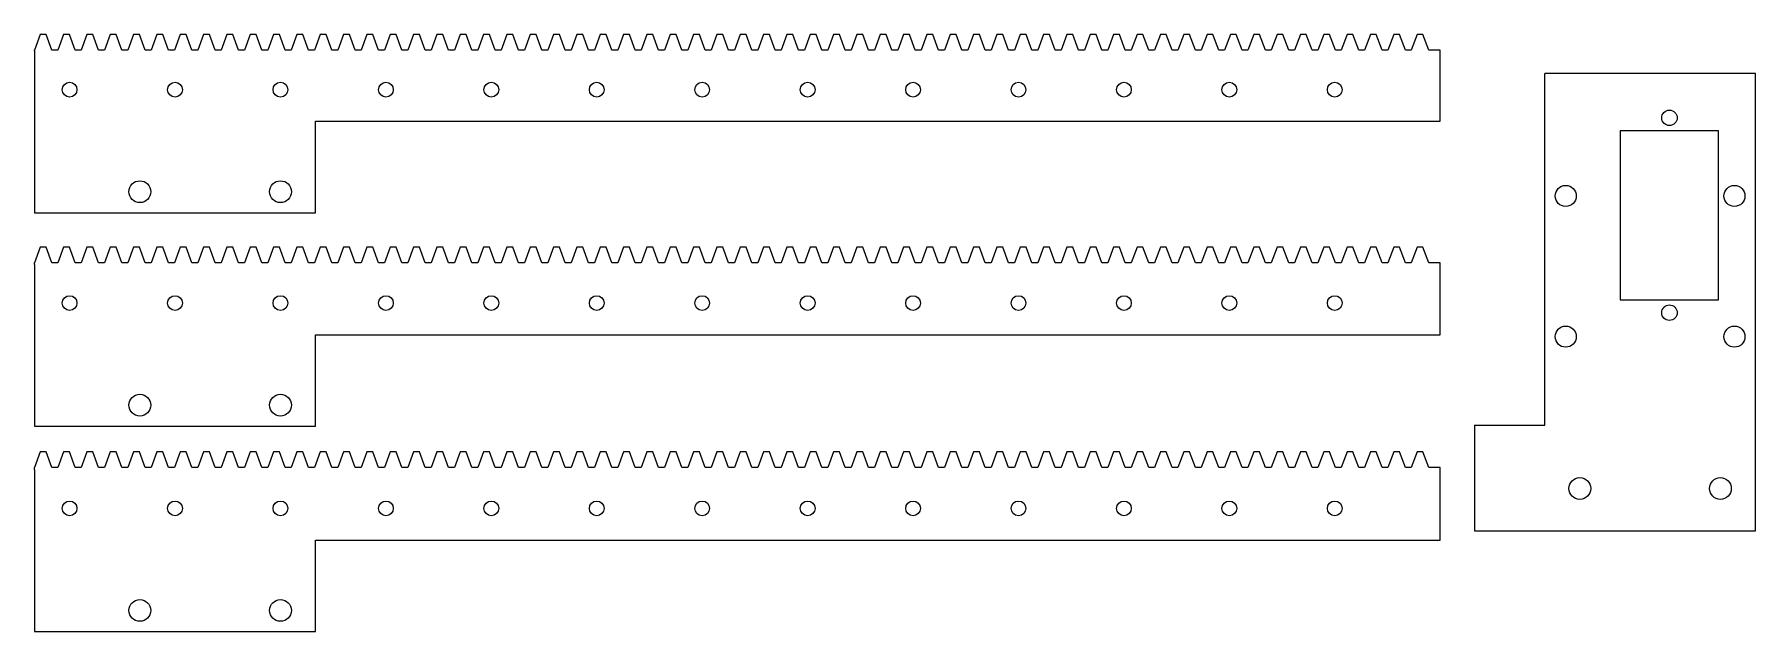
# Model space of a CAD drawing. Header units: millimetres. Extents: x 146 to 391, y 111 to 195.
import ezdxf

# ---------------------------------------------------------------- set-up
doc = ezdxf.new("R2010")
doc.units = ezdxf.units.MM

msp = doc.modelspace()

# ---------------------------------------------------------------- linework, layer by layer
at = {"color": 7, "linetype": 'Continuous', "lineweight": 25}
for p, q in [((146.72, 195.39), (145.9, 193.14)), ((147.56, 195.39), (146.72, 195.39)), ((148.38, 193.14), (147.56, 195.39)), ((150.04, 195.39), (149.22, 193.14)), ((150.88, 195.39), (150.04, 195.39)), ((151.7, 193.14), (150.88, 195.39)), ((153.36, 195.39), (152.54, 193.14)), ((154.2, 195.39), (153.36, 195.39)), ((155.02, 193.14), (154.2, 195.39)), ((156.68, 195.39), (155.86, 193.14)), ((157.52, 195.39), (156.68, 195.39)), ((158.34, 193.14), (157.52, 195.39)), ((160, 195.39), (159.18, 193.14)), ((160.84, 195.39), (160, 195.39)), ((161.66, 193.14), (160.84, 195.39)), ((163.32, 195.39), (162.5, 193.14)), ((164.16, 195.39), (163.32, 195.39)), ((164.98, 193.14), (164.16, 195.39)), ((166.64, 195.39), (165.82, 193.14)), ((167.48, 195.39), (166.64, 195.39)), ((168.3, 193.14), (167.48, 195.39)), ((169.96, 195.39), (169.14, 193.14)), ((170.8, 195.39), (169.96, 195.39)), ((171.62, 193.14), (170.8, 195.39)), ((173.28, 195.39), (172.46, 193.14)), ((174.12, 195.39), (173.28, 195.39)), ((174.94, 193.14), (174.12, 195.39)), ((176.6, 195.39), (175.78, 193.14)), ((177.44, 195.39), (176.6, 195.39)), ((178.26, 193.14), (177.44, 195.39)), ((179.92, 195.39), (179.1, 193.14)), ((180.76, 195.39), (179.92, 195.39)), ((181.58, 193.14), (180.76, 195.39)), ((183.24, 195.39), (182.42, 193.14)), ((184.08, 195.39), (183.24, 195.39)), ((184.9, 193.14), (184.08, 195.39)), ((186.56, 195.39), (185.74, 193.14)), ((187.4, 195.39), (186.56, 195.39)), ((188.22, 193.14), (187.4, 195.39)), ((189.88, 195.39), (189.06, 193.14)), ((190.72, 195.39), (189.88, 195.39)), ((191.54, 193.14), (190.72, 195.39)), ((193.2, 195.39), (192.38, 193.14)), ((194.04, 195.39), (193.2, 195.39)), ((194.86, 193.14), (194.04, 195.39)), ((196.52, 195.39), (195.7, 193.14)), ((197.36, 195.39), (196.52, 195.39)), ((198.18, 193.14), (197.36, 195.39)), ((199.84, 195.39), (199.02, 193.14)), ((200.68, 195.39), (199.84, 195.39)), ((201.5, 193.14), (200.68, 195.39)), ((203.16, 195.39), (202.34, 193.14)), ((204, 195.39), (203.16, 195.39)), ((204.82, 193.14), (204, 195.39)), ((206.48, 195.39), (205.66, 193.14)), ((207.32, 195.39), (206.48, 195.39)), ((208.14, 193.14), (207.32, 195.39)), ((209.8, 195.39), (208.98, 193.14)), ((210.64, 195.39), (209.8, 195.39)), ((211.46, 193.14), (210.64, 195.39)), ((213.12, 195.39), (212.3, 193.14)), ((213.96, 195.39), (213.12, 195.39)), ((214.78, 193.14), (213.96, 195.39)), ((216.44, 195.39), (215.62, 193.14)), ((217.28, 195.39), (216.44, 195.39)), ((218.1, 193.14), (217.28, 195.39)), ((219.76, 195.39), (218.94, 193.14)), ((220.6, 195.39), (219.76, 195.39)), ((221.42, 193.14), (220.6, 195.39)), ((223.08, 195.39), (222.26, 193.14)), ((223.92, 195.39), (223.08, 195.39)), ((224.74, 193.14), (223.92, 195.39)), ((226.4, 195.39), (225.58, 193.14)), ((227.24, 195.39), (226.4, 195.39)), ((228.06, 193.14), (227.24, 195.39)), ((229.72, 195.39), (228.9, 193.14)), ((230.56, 195.39), (229.72, 195.39)), ((231.38, 193.14), (230.56, 195.39)), ((233.04, 195.39), (232.22, 193.14)), ((233.88, 195.39), (233.04, 195.39)), ((234.7, 193.14), (233.88, 195.39)), ((236.36, 195.39), (235.54, 193.14)), ((237.2, 195.39), (236.36, 195.39)), ((238.02, 193.14), (237.2, 195.39)), ((239.68, 195.39), (238.86, 193.14)), ((240.52, 195.39), (239.68, 195.39)), ((241.34, 193.14), (240.52, 195.39)), ((243, 195.39), (242.18, 193.14)), ((243.84, 195.39), (243, 195.39)), ((244.66, 193.14), (243.84, 195.39)), ((246.32, 195.39), (245.5, 193.14)), ((247.16, 195.39), (246.32, 195.39)), ((247.98, 193.14), (247.16, 195.39)), ((249.64, 195.39), (248.82, 193.14)), ((250.48, 195.39), (249.64, 195.39)), ((251.3, 193.14), (250.48, 195.39)), ((252.96, 195.39), (252.14, 193.14)), ((253.8, 195.39), (252.96, 195.39)), ((254.62, 193.14), (253.8, 195.39)), ((256.28, 195.39), (255.46, 193.14)), ((257.12, 195.39), (256.28, 195.39)), ((257.94, 193.14), (257.12, 195.39)), ((259.6, 195.39), (258.78, 193.14)), ((260.44, 195.39), (259.6, 195.39)), ((261.26, 193.14), (260.44, 195.39)), ((262.92, 195.39), (262.1, 193.14)), ((263.76, 195.39), (262.92, 195.39)), ((264.58, 193.14), (263.76, 195.39)), ((266.24, 195.39), (265.42, 193.14)), ((267.08, 195.39), (266.24, 195.39)), ((267.9, 193.14), (267.08, 195.39)), ((269.56, 195.39), (268.74, 193.14)), ((270.4, 195.39), (269.56, 195.39)), ((271.22, 193.14), (270.4, 195.39)), ((272.88, 195.39), (272.06, 193.14)), ((273.72, 195.39), (272.88, 195.39)), ((274.54, 193.14), (273.72, 195.39)), ((276.2, 195.39), (275.38, 193.14)), ((277.04, 195.39), (276.2, 195.39)), ((277.86, 193.14), (277.04, 195.39)), ((279.52, 195.39), (278.7, 193.14)), ((280.36, 195.39), (279.52, 195.39)), ((281.18, 193.14), (280.36, 195.39)), ((282.84, 195.39), (282.02, 193.14)), ((283.68, 195.39), (282.84, 195.39)), ((284.5, 193.14), (283.68, 195.39)), ((286.16, 195.39), (285.34, 193.14)), ((287, 195.39), (286.16, 195.39)), ((287.82, 193.14), (287, 195.39)), ((289.48, 195.39), (288.66, 193.14)), ((290.32, 195.39), (289.48, 195.39)), ((291.14, 193.14), (290.32, 195.39)), ((292.8, 195.39), (291.98, 193.14)), ((293.64, 195.39), (292.8, 195.39)), ((294.46, 193.14), (293.64, 195.39)), ((296.12, 195.39), (295.3, 193.14)), ((296.96, 195.39), (296.12, 195.39)), ((297.78, 193.14), (296.96, 195.39)), ((299.44, 195.39), (298.62, 193.14)), ((300.28, 195.39), (299.44, 195.39)), ((301.1, 193.14), (300.28, 195.39)), ((302.76, 195.39), (301.94, 193.14)), ((303.6, 195.39), (302.76, 195.39)), ((304.42, 193.14), (303.6, 195.39)), ((306.08, 195.39), (305.26, 193.14)), ((306.92, 195.39), (306.08, 195.39)), ((307.74, 193.14), (306.92, 195.39)), ((309.4, 195.39), (308.58, 193.14)), ((310.24, 195.39), (309.4, 195.39)), ((311.06, 193.14), (310.24, 195.39)), ((312.72, 195.39), (311.9, 193.14)), ((313.56, 195.39), (312.72, 195.39)), ((314.38, 193.14), (313.56, 195.39)), ((316.04, 195.39), (315.22, 193.14)), ((316.88, 195.39), (316.04, 195.39)), ((317.7, 193.14), (316.88, 195.39)), ((319.36, 195.39), (318.54, 193.14)), ((320.2, 195.39), (319.36, 195.39)), ((321.02, 193.14), (320.2, 195.39)), ((322.68, 195.39), (321.86, 193.14)), ((323.52, 195.39), (322.68, 195.39)), ((324.34, 193.14), (323.52, 195.39)), ((326, 195.39), (325.18, 193.14)), ((326.84, 195.39), (326, 195.39)), ((327.66, 193.14), (326.84, 195.39)), ((329.32, 195.39), (328.5, 193.14)), ((330.16, 195.39), (329.32, 195.39)), ((330.98, 193.14), (330.16, 195.39)), ((332.64, 195.39), (331.82, 193.14)), ((333.48, 195.39), (332.64, 195.39)), ((334.3, 193.14), (333.48, 195.39)), ((335.96, 195.39), (335.14, 193.14)), ((336.8, 195.39), (335.96, 195.39)), ((337.62, 193.14), (336.8, 195.39)), ((339.28, 195.39), (338.46, 193.14)), ((340.12, 195.39), (339.28, 195.39)), ((340.94, 193.14), (340.12, 195.39)), ((342.6, 195.39), (341.78, 193.14)), ((343.44, 195.39), (342.6, 195.39)), ((344.26, 193.14), (343.44, 195.39)), ((145.9, 193.04), (145.9, 170.04)), ((149.22, 193.14), (148.38, 193.14)), ((152.54, 193.14), (151.7, 193.14)), ((155.86, 193.14), (155.02, 193.14)), ((159.18, 193.14), (158.34, 193.14)), ((162.5, 193.14), (161.66, 193.14)), ((165.82, 193.14), (164.98, 193.14)), ((169.14, 193.14), (168.3, 193.14)), ((172.46, 193.14), (171.62, 193.14)), ((175.78, 193.14), (174.94, 193.14)), ((179.1, 193.14), (178.26, 193.14)), ((182.42, 193.14), (181.58, 193.14)), ((185.74, 193.14), (184.9, 193.14)), ((189.06, 193.14), (188.22, 193.14)), ((192.38, 193.14), (191.54, 193.14)), ((195.7, 193.14), (194.86, 193.14)), ((199.02, 193.14), (198.18, 193.14)), ((202.34, 193.14), (201.5, 193.14)), ((205.66, 193.14), (204.82, 193.14)), ((208.98, 193.14), (208.14, 193.14)), ((212.3, 193.14), (211.46, 193.14)), ((215.62, 193.14), (214.78, 193.14)), ((218.94, 193.14), (218.1, 193.14)), ((222.26, 193.14), (221.42, 193.14)), ((225.58, 193.14), (224.74, 193.14)), ((228.9, 193.14), (228.06, 193.14)), ((232.22, 193.14), (231.38, 193.14)), ((235.54, 193.14), (234.7, 193.14)), ((238.86, 193.14), (238.02, 193.14)), ((242.18, 193.14), (241.34, 193.14)), ((245.5, 193.14), (244.66, 193.14)), ((248.82, 193.14), (247.98, 193.14)), ((252.14, 193.14), (251.3, 193.14)), ((255.46, 193.14), (254.62, 193.14)), ((258.78, 193.14), (257.94, 193.14)), ((262.1, 193.14), (261.26, 193.14)), ((265.42, 193.14), (264.58, 193.14)), ((268.74, 193.14), (267.9, 193.14)), ((272.06, 193.14), (271.22, 193.14)), ((275.38, 193.14), (274.54, 193.14)), ((278.7, 193.14), (277.86, 193.14)), ((282.02, 193.14), (281.18, 193.14)), ((285.34, 193.14), (284.5, 193.14)), ((288.66, 193.14), (287.82, 193.14)), ((291.98, 193.14), (291.14, 193.14)), ((295.3, 193.14), (294.46, 193.14)), ((298.62, 193.14), (297.78, 193.14)), ((301.94, 193.14), (301.1, 193.14)), ((305.26, 193.14), (304.42, 193.14)), ((308.58, 193.14), (307.74, 193.14)), ((311.9, 193.14), (311.06, 193.14)), ((315.22, 193.14), (314.38, 193.14)), ((318.54, 193.14), (317.7, 193.14)), ((321.86, 193.14), (321.02, 193.14)), ((325.18, 193.14), (324.34, 193.14)), ((328.5, 193.14), (327.66, 193.14)), ((331.82, 193.14), (330.98, 193.14)), ((335.14, 193.14), (334.3, 193.14)), ((338.46, 193.14), (337.62, 193.14)), ((341.78, 193.14), (340.94, 193.14)), ((345.9, 193.14), (344.26, 193.14)), ((345.9, 183.04), (345.9, 193.04)), ((360.76, 139.86), (360.76, 189.86)), ((390.76, 189.86), (360.76, 189.86)), ((390.76, 124.86), (390.76, 189.86)), ((185.9, 183.04), (345.9, 183.04)), ((185.9, 170.04), (185.9, 183.04)), ((385.51, 181.69), (371.51, 181.69)), ((371.51, 181.69), (371.51, 157.69)), ((385.51, 157.69), (385.51, 181.69)), ((145.9, 170.04), (185.9, 170.04)), ((146.72, 165.16), (145.9, 162.91)), ((147.56, 165.16), (146.72, 165.16)), ((148.38, 162.91), (147.56, 165.16)), ((150.04, 165.16), (149.22, 162.91)), ((150.88, 165.16), (150.04, 165.16)), ((151.7, 162.91), (150.88, 165.16)), ((153.36, 165.16), (152.54, 162.91)), ((154.2, 165.16), (153.36, 165.16)), ((155.02, 162.91), (154.2, 165.16)), ((156.68, 165.16), (155.86, 162.91)), ((157.52, 165.16), (156.68, 165.16)), ((158.34, 162.91), (157.52, 165.16)), ((160, 165.16), (159.18, 162.91)), ((160.84, 165.16), (160, 165.16)), ((161.66, 162.91), (160.84, 165.16)), ((163.32, 165.16), (162.5, 162.91)), ((164.16, 165.16), (163.32, 165.16)), ((164.98, 162.91), (164.16, 165.16)), ((166.64, 165.16), (165.82, 162.91)), ((167.48, 165.16), (166.64, 165.16)), ((168.3, 162.91), (167.48, 165.16)), ((169.96, 165.16), (169.14, 162.91)), ((170.8, 165.16), (169.96, 165.16)), ((171.62, 162.91), (170.8, 165.16)), ((173.28, 165.16), (172.46, 162.91)), ((174.12, 165.16), (173.28, 165.16)), ((174.94, 162.91), (174.12, 165.16)), ((176.6, 165.16), (175.78, 162.91)), ((177.44, 165.16), (176.6, 165.16)), ((178.26, 162.91), (177.44, 165.16)), ((179.92, 165.16), (179.1, 162.91)), ((180.76, 165.16), (179.92, 165.16)), ((181.58, 162.91), (180.76, 165.16)), ((183.24, 165.16), (182.42, 162.91)), ((184.08, 165.16), (183.24, 165.16)), ((184.9, 162.91), (184.08, 165.16)), ((186.56, 165.16), (185.74, 162.91)), ((187.4, 165.16), (186.56, 165.16)), ((188.22, 162.91), (187.4, 165.16)), ((189.88, 165.16), (189.06, 162.91)), ((190.72, 165.16), (189.88, 165.16)), ((191.54, 162.91), (190.72, 165.16)), ((193.2, 165.16), (192.38, 162.91)), ((194.04, 165.16), (193.2, 165.16)), ((194.86, 162.91), (194.04, 165.16)), ((196.52, 165.16), (195.7, 162.91)), ((197.36, 165.16), (196.52, 165.16)), ((198.18, 162.91), (197.36, 165.16)), ((199.84, 165.16), (199.02, 162.91)), ((200.68, 165.16), (199.84, 165.16)), ((201.5, 162.91), (200.68, 165.16)), ((203.16, 165.16), (202.34, 162.91)), ((204, 165.16), (203.16, 165.16)), ((204.82, 162.91), (204, 165.16)), ((206.48, 165.16), (205.66, 162.91)), ((207.32, 165.16), (206.48, 165.16)), ((208.14, 162.91), (207.32, 165.16)), ((209.8, 165.16), (208.98, 162.91)), ((210.64, 165.16), (209.8, 165.16)), ((211.46, 162.91), (210.64, 165.16)), ((213.12, 165.16), (212.3, 162.91)), ((213.96, 165.16), (213.12, 165.16)), ((214.78, 162.91), (213.96, 165.16)), ((216.44, 165.16), (215.62, 162.91)), ((217.28, 165.16), (216.44, 165.16)), ((218.1, 162.91), (217.28, 165.16)), ((219.76, 165.16), (218.94, 162.91)), ((220.6, 165.16), (219.76, 165.16)), ((221.42, 162.91), (220.6, 165.16)), ((223.08, 165.16), (222.26, 162.91)), ((223.92, 165.16), (223.08, 165.16)), ((224.74, 162.91), (223.92, 165.16)), ((226.4, 165.16), (225.58, 162.91)), ((227.24, 165.16), (226.4, 165.16)), ((228.06, 162.91), (227.24, 165.16)), ((229.72, 165.16), (228.9, 162.91)), ((230.56, 165.16), (229.72, 165.16)), ((231.38, 162.91), (230.56, 165.16)), ((233.04, 165.16), (232.22, 162.91)), ((233.88, 165.16), (233.04, 165.16)), ((234.7, 162.91), (233.88, 165.16)), ((236.36, 165.16), (235.54, 162.91)), ((237.2, 165.16), (236.36, 165.16)), ((238.02, 162.91), (237.2, 165.16)), ((239.68, 165.16), (238.86, 162.91)), ((240.52, 165.16), (239.68, 165.16)), ((241.34, 162.91), (240.52, 165.16)), ((243, 165.16), (242.18, 162.91)), ((243.84, 165.16), (243, 165.16)), ((244.66, 162.91), (243.84, 165.16)), ((246.32, 165.16), (245.5, 162.91)), ((247.16, 165.16), (246.32, 165.16)), ((247.98, 162.91), (247.16, 165.16)), ((249.64, 165.16), (248.82, 162.91)), ((250.48, 165.16), (249.64, 165.16)), ((251.3, 162.91), (250.48, 165.16)), ((252.96, 165.16), (252.14, 162.91)), ((253.8, 165.16), (252.96, 165.16)), ((254.62, 162.91), (253.8, 165.16)), ((256.28, 165.16), (255.46, 162.91)), ((257.12, 165.16), (256.28, 165.16)), ((257.94, 162.91), (257.12, 165.16)), ((259.6, 165.16), (258.78, 162.91)), ((260.44, 165.16), (259.6, 165.16)), ((261.26, 162.91), (260.44, 165.16)), ((262.92, 165.16), (262.1, 162.91)), ((263.76, 165.16), (262.92, 165.16)), ((264.58, 162.91), (263.76, 165.16)), ((266.24, 165.16), (265.42, 162.91)), ((267.08, 165.16), (266.24, 165.16)), ((267.9, 162.91), (267.08, 165.16)), ((269.56, 165.16), (268.74, 162.91)), ((270.4, 165.16), (269.56, 165.16)), ((271.22, 162.91), (270.4, 165.16)), ((272.88, 165.16), (272.06, 162.91)), ((273.72, 165.16), (272.88, 165.16)), ((274.54, 162.91), (273.72, 165.16)), ((276.2, 165.16), (275.38, 162.91)), ((277.04, 165.16), (276.2, 165.16)), ((277.86, 162.91), (277.04, 165.16)), ((279.52, 165.16), (278.7, 162.91)), ((280.36, 165.16), (279.52, 165.16)), ((281.18, 162.91), (280.36, 165.16)), ((282.84, 165.16), (282.02, 162.91)), ((283.68, 165.16), (282.84, 165.16)), ((284.5, 162.91), (283.68, 165.16)), ((286.16, 165.16), (285.34, 162.91)), ((287, 165.16), (286.16, 165.16)), ((287.82, 162.91), (287, 165.16)), ((289.48, 165.16), (288.66, 162.91)), ((290.32, 165.16), (289.48, 165.16)), ((291.14, 162.91), (290.32, 165.16)), ((292.8, 165.16), (291.98, 162.91)), ((293.64, 165.16), (292.8, 165.16)), ((294.46, 162.91), (293.64, 165.16)), ((296.12, 165.16), (295.3, 162.91)), ((296.96, 165.16), (296.12, 165.16)), ((297.78, 162.91), (296.96, 165.16)), ((299.44, 165.16), (298.62, 162.91)), ((300.28, 165.16), (299.44, 165.16)), ((301.1, 162.91), (300.28, 165.16)), ((302.76, 165.16), (301.94, 162.91)), ((303.6, 165.16), (302.76, 165.16)), ((304.42, 162.91), (303.6, 165.16)), ((306.08, 165.16), (305.26, 162.91)), ((306.92, 165.16), (306.08, 165.16)), ((307.74, 162.91), (306.92, 165.16)), ((309.4, 165.16), (308.58, 162.91)), ((310.24, 165.16), (309.4, 165.16)), ((311.06, 162.91), (310.24, 165.16)), ((312.72, 165.16), (311.9, 162.91)), ((313.56, 165.16), (312.72, 165.16)), ((314.38, 162.91), (313.56, 165.16)), ((316.04, 165.16), (315.22, 162.91)), ((316.88, 165.16), (316.04, 165.16)), ((317.7, 162.91), (316.88, 165.16)), ((319.36, 165.16), (318.54, 162.91)), ((320.2, 165.16), (319.36, 165.16)), ((321.02, 162.91), (320.2, 165.16)), ((322.68, 165.16), (321.86, 162.91)), ((323.52, 165.16), (322.68, 165.16)), ((324.34, 162.91), (323.52, 165.16)), ((326, 165.16), (325.18, 162.91)), ((326.84, 165.16), (326, 165.16)), ((327.66, 162.91), (326.84, 165.16)), ((329.32, 165.16), (328.5, 162.91)), ((330.16, 165.16), (329.32, 165.16)), ((330.98, 162.91), (330.16, 165.16)), ((332.64, 165.16), (331.82, 162.91)), ((333.48, 165.16), (332.64, 165.16)), ((334.3, 162.91), (333.48, 165.16)), ((335.96, 165.16), (335.14, 162.91)), ((336.8, 165.16), (335.96, 165.16)), ((337.62, 162.91), (336.8, 165.16)), ((339.28, 165.16), (338.46, 162.91)), ((340.12, 165.16), (339.28, 165.16)), ((340.94, 162.91), (340.12, 165.16)), ((342.6, 165.16), (341.78, 162.91)), ((343.44, 165.16), (342.6, 165.16)), ((344.26, 162.91), (343.44, 165.16)), ((145.9, 162.71), (145.9, 139.71)), ((149.22, 162.91), (148.38, 162.91)), ((152.54, 162.91), (151.7, 162.91)), ((155.86, 162.91), (155.02, 162.91)), ((159.18, 162.91), (158.34, 162.91)), ((162.5, 162.91), (161.66, 162.91)), ((165.82, 162.91), (164.98, 162.91)), ((169.14, 162.91), (168.3, 162.91)), ((172.46, 162.91), (171.62, 162.91)), ((175.78, 162.91), (174.94, 162.91)), ((179.1, 162.91), (178.26, 162.91)), ((182.42, 162.91), (181.58, 162.91)), ((185.74, 162.91), (184.9, 162.91)), ((189.06, 162.91), (188.22, 162.91)), ((192.38, 162.91), (191.54, 162.91)), ((195.7, 162.91), (194.86, 162.91)), ((199.02, 162.91), (198.18, 162.91)), ((202.34, 162.91), (201.5, 162.91)), ((205.66, 162.91), (204.82, 162.91)), ((208.98, 162.91), (208.14, 162.91)), ((212.3, 162.91), (211.46, 162.91)), ((215.62, 162.91), (214.78, 162.91)), ((218.94, 162.91), (218.1, 162.91)), ((222.26, 162.91), (221.42, 162.91)), ((225.58, 162.91), (224.74, 162.91)), ((228.9, 162.91), (228.06, 162.91)), ((232.22, 162.91), (231.38, 162.91)), ((235.54, 162.91), (234.7, 162.91)), ((238.86, 162.91), (238.02, 162.91)), ((242.18, 162.91), (241.34, 162.91)), ((245.5, 162.91), (244.66, 162.91)), ((248.82, 162.91), (247.98, 162.91)), ((252.14, 162.91), (251.3, 162.91)), ((255.46, 162.91), (254.62, 162.91)), ((258.78, 162.91), (257.94, 162.91)), ((262.1, 162.91), (261.26, 162.91)), ((265.42, 162.91), (264.58, 162.91)), ((268.74, 162.91), (267.9, 162.91)), ((272.06, 162.91), (271.22, 162.91)), ((275.38, 162.91), (274.54, 162.91)), ((278.7, 162.91), (277.86, 162.91)), ((282.02, 162.91), (281.18, 162.91)), ((285.34, 162.91), (284.5, 162.91)), ((288.66, 162.91), (287.82, 162.91)), ((291.98, 162.91), (291.14, 162.91)), ((295.3, 162.91), (294.46, 162.91)), ((298.62, 162.91), (297.78, 162.91)), ((301.94, 162.91), (301.1, 162.91)), ((305.26, 162.91), (304.42, 162.91)), ((308.58, 162.91), (307.74, 162.91)), ((311.9, 162.91), (311.06, 162.91)), ((315.22, 162.91), (314.38, 162.91)), ((318.54, 162.91), (317.7, 162.91)), ((321.86, 162.91), (321.02, 162.91)), ((325.18, 162.91), (324.34, 162.91)), ((328.5, 162.91), (327.66, 162.91)), ((331.82, 162.91), (330.98, 162.91)), ((335.14, 162.91), (334.3, 162.91)), ((338.46, 162.91), (337.62, 162.91)), ((341.78, 162.91), (340.94, 162.91)), ((345.9, 162.91), (344.26, 162.91)), ((345.9, 152.71), (345.9, 162.71)), ((371.51, 157.69), (385.51, 157.69)), ((185.9, 152.71), (345.9, 152.71)), ((185.9, 139.71), (185.9, 152.71)), ((145.9, 139.71), (185.9, 139.71)), ((350.76, 139.86), (360.76, 139.86)), ((350.76, 139.86), (350.76, 124.86)), ((146.72, 136.08), (145.9, 133.83)), ((147.56, 136.08), (146.72, 136.08)), ((148.38, 133.83), (147.56, 136.08)), ((150.04, 136.08), (149.22, 133.83)), ((150.88, 136.08), (150.04, 136.08)), ((151.7, 133.83), (150.88, 136.08)), ((153.36, 136.08), (152.54, 133.83)), ((154.2, 136.08), (153.36, 136.08)), ((155.02, 133.83), (154.2, 136.08)), ((156.68, 136.08), (155.86, 133.83)), ((157.52, 136.08), (156.68, 136.08)), ((158.34, 133.83), (157.52, 136.08)), ((160, 136.08), (159.18, 133.83)), ((160.84, 136.08), (160, 136.08)), ((161.66, 133.83), (160.84, 136.08)), ((163.32, 136.08), (162.5, 133.83)), ((164.16, 136.08), (163.32, 136.08)), ((164.98, 133.83), (164.16, 136.08)), ((166.64, 136.08), (165.82, 133.83)), ((167.48, 136.08), (166.64, 136.08)), ((168.3, 133.83), (167.48, 136.08)), ((169.96, 136.08), (169.14, 133.83)), ((170.8, 136.08), (169.96, 136.08)), ((171.62, 133.83), (170.8, 136.08)), ((173.28, 136.08), (172.46, 133.83)), ((174.12, 136.08), (173.28, 136.08)), ((174.94, 133.83), (174.12, 136.08)), ((176.6, 136.08), (175.78, 133.83)), ((177.44, 136.08), (176.6, 136.08)), ((178.26, 133.83), (177.44, 136.08)), ((179.92, 136.08), (179.1, 133.83)), ((180.76, 136.08), (179.92, 136.08)), ((181.58, 133.83), (180.76, 136.08)), ((183.24, 136.08), (182.42, 133.83)), ((184.08, 136.08), (183.24, 136.08)), ((184.9, 133.83), (184.08, 136.08)), ((186.56, 136.08), (185.74, 133.83)), ((187.4, 136.08), (186.56, 136.08)), ((188.22, 133.83), (187.4, 136.08)), ((189.88, 136.08), (189.06, 133.83)), ((190.72, 136.08), (189.88, 136.08)), ((191.54, 133.83), (190.72, 136.08)), ((193.2, 136.08), (192.38, 133.83)), ((194.04, 136.08), (193.2, 136.08)), ((194.86, 133.83), (194.04, 136.08)), ((196.52, 136.08), (195.7, 133.83)), ((197.36, 136.08), (196.52, 136.08)), ((198.18, 133.83), (197.36, 136.08)), ((199.84, 136.08), (199.02, 133.83)), ((200.68, 136.08), (199.84, 136.08)), ((201.5, 133.83), (200.68, 136.08)), ((203.16, 136.08), (202.34, 133.83)), ((204, 136.08), (203.16, 136.08)), ((204.82, 133.83), (204, 136.08)), ((206.48, 136.08), (205.66, 133.83)), ((207.32, 136.08), (206.48, 136.08)), ((208.14, 133.83), (207.32, 136.08)), ((209.8, 136.08), (208.98, 133.83)), ((210.64, 136.08), (209.8, 136.08)), ((211.46, 133.83), (210.64, 136.08)), ((213.12, 136.08), (212.3, 133.83)), ((213.96, 136.08), (213.12, 136.08)), ((214.78, 133.83), (213.96, 136.08)), ((216.44, 136.08), (215.62, 133.83)), ((217.28, 136.08), (216.44, 136.08)), ((218.1, 133.83), (217.28, 136.08)), ((219.76, 136.08), (218.94, 133.83)), ((220.6, 136.08), (219.76, 136.08)), ((221.42, 133.83), (220.6, 136.08)), ((223.08, 136.08), (222.26, 133.83)), ((223.92, 136.08), (223.08, 136.08)), ((224.74, 133.83), (223.92, 136.08)), ((226.4, 136.08), (225.58, 133.83)), ((227.24, 136.08), (226.4, 136.08)), ((228.06, 133.83), (227.24, 136.08)), ((229.72, 136.08), (228.9, 133.83)), ((230.56, 136.08), (229.72, 136.08)), ((231.38, 133.83), (230.56, 136.08)), ((233.04, 136.08), (232.22, 133.83)), ((233.88, 136.08), (233.04, 136.08)), ((234.7, 133.83), (233.88, 136.08)), ((236.36, 136.08), (235.54, 133.83)), ((237.2, 136.08), (236.36, 136.08)), ((238.02, 133.83), (237.2, 136.08)), ((239.68, 136.08), (238.86, 133.83)), ((240.52, 136.08), (239.68, 136.08)), ((241.34, 133.83), (240.52, 136.08)), ((243, 136.08), (242.18, 133.83)), ((243.84, 136.08), (243, 136.08)), ((244.66, 133.83), (243.84, 136.08)), ((246.32, 136.08), (245.5, 133.83)), ((247.16, 136.08), (246.32, 136.08)), ((247.98, 133.83), (247.16, 136.08)), ((249.64, 136.08), (248.82, 133.83)), ((250.48, 136.08), (249.64, 136.08)), ((251.3, 133.83), (250.48, 136.08)), ((252.96, 136.08), (252.14, 133.83)), ((253.8, 136.08), (252.96, 136.08)), ((254.62, 133.83), (253.8, 136.08)), ((256.28, 136.08), (255.46, 133.83)), ((257.12, 136.08), (256.28, 136.08)), ((257.94, 133.83), (257.12, 136.08)), ((259.6, 136.08), (258.78, 133.83)), ((260.44, 136.08), (259.6, 136.08)), ((261.26, 133.83), (260.44, 136.08)), ((262.92, 136.08), (262.1, 133.83)), ((263.76, 136.08), (262.92, 136.08)), ((264.58, 133.83), (263.76, 136.08)), ((266.24, 136.08), (265.42, 133.83)), ((267.08, 136.08), (266.24, 136.08)), ((267.9, 133.83), (267.08, 136.08)), ((269.56, 136.08), (268.74, 133.83)), ((270.4, 136.08), (269.56, 136.08)), ((271.22, 133.83), (270.4, 136.08)), ((272.88, 136.08), (272.06, 133.83)), ((273.72, 136.08), (272.88, 136.08)), ((274.54, 133.83), (273.72, 136.08)), ((276.2, 136.08), (275.38, 133.83)), ((277.04, 136.08), (276.2, 136.08)), ((277.86, 133.83), (277.04, 136.08)), ((279.52, 136.08), (278.7, 133.83)), ((280.36, 136.08), (279.52, 136.08)), ((281.18, 133.83), (280.36, 136.08)), ((282.84, 136.08), (282.02, 133.83)), ((283.68, 136.08), (282.84, 136.08)), ((284.5, 133.83), (283.68, 136.08)), ((286.16, 136.08), (285.34, 133.83)), ((287, 136.08), (286.16, 136.08)), ((287.82, 133.83), (287, 136.08)), ((289.48, 136.08), (288.66, 133.83)), ((290.32, 136.08), (289.48, 136.08)), ((291.14, 133.83), (290.32, 136.08)), ((292.8, 136.08), (291.98, 133.83)), ((293.64, 136.08), (292.8, 136.08)), ((294.46, 133.83), (293.64, 136.08)), ((296.12, 136.08), (295.3, 133.83)), ((296.96, 136.08), (296.12, 136.08)), ((297.78, 133.83), (296.96, 136.08)), ((299.44, 136.08), (298.62, 133.83)), ((300.28, 136.08), (299.44, 136.08)), ((301.1, 133.83), (300.28, 136.08)), ((302.76, 136.08), (301.94, 133.83)), ((303.6, 136.08), (302.76, 136.08)), ((304.42, 133.83), (303.6, 136.08)), ((306.08, 136.08), (305.26, 133.83)), ((306.92, 136.08), (306.08, 136.08)), ((307.74, 133.83), (306.92, 136.08)), ((309.4, 136.08), (308.58, 133.83)), ((310.24, 136.08), (309.4, 136.08)), ((311.06, 133.83), (310.24, 136.08)), ((312.72, 136.08), (311.9, 133.83)), ((313.56, 136.08), (312.72, 136.08)), ((314.38, 133.83), (313.56, 136.08)), ((316.04, 136.08), (315.22, 133.83)), ((316.88, 136.08), (316.04, 136.08)), ((317.7, 133.83), (316.88, 136.08)), ((319.36, 136.08), (318.54, 133.83)), ((320.2, 136.08), (319.36, 136.08)), ((321.02, 133.83), (320.2, 136.08)), ((322.68, 136.08), (321.86, 133.83)), ((323.52, 136.08), (322.68, 136.08)), ((324.34, 133.83), (323.52, 136.08)), ((326, 136.08), (325.18, 133.83)), ((326.84, 136.08), (326, 136.08)), ((327.66, 133.83), (326.84, 136.08)), ((329.32, 136.08), (328.5, 133.83)), ((330.16, 136.08), (329.32, 136.08)), ((330.98, 133.83), (330.16, 136.08)), ((332.64, 136.08), (331.82, 133.83)), ((333.48, 136.08), (332.64, 136.08)), ((334.3, 133.83), (333.48, 136.08)), ((335.96, 136.08), (335.14, 133.83)), ((336.8, 136.08), (335.96, 136.08)), ((337.62, 133.83), (336.8, 136.08)), ((339.28, 136.08), (338.46, 133.83)), ((340.12, 136.08), (339.28, 136.08)), ((340.94, 133.83), (340.12, 136.08)), ((342.6, 136.08), (341.78, 133.83)), ((343.44, 136.08), (342.6, 136.08)), ((344.26, 133.83), (343.44, 136.08)), ((145.9, 133.53), (145.9, 110.53)), ((149.22, 133.83), (148.38, 133.83)), ((152.54, 133.83), (151.7, 133.83)), ((155.86, 133.83), (155.02, 133.83)), ((159.18, 133.83), (158.34, 133.83)), ((162.5, 133.83), (161.66, 133.83)), ((165.82, 133.83), (164.98, 133.83)), ((169.14, 133.83), (168.3, 133.83)), ((172.46, 133.83), (171.62, 133.83)), ((175.78, 133.83), (174.94, 133.83)), ((179.1, 133.83), (178.26, 133.83)), ((182.42, 133.83), (181.58, 133.83)), ((185.74, 133.83), (184.9, 133.83)), ((189.06, 133.83), (188.22, 133.83)), ((192.38, 133.83), (191.54, 133.83)), ((195.7, 133.83), (194.86, 133.83)), ((199.02, 133.83), (198.18, 133.83)), ((202.34, 133.83), (201.5, 133.83)), ((205.66, 133.83), (204.82, 133.83)), ((208.98, 133.83), (208.14, 133.83)), ((212.3, 133.83), (211.46, 133.83)), ((215.62, 133.83), (214.78, 133.83)), ((218.94, 133.83), (218.1, 133.83)), ((222.26, 133.83), (221.42, 133.83)), ((225.58, 133.83), (224.74, 133.83)), ((228.9, 133.83), (228.06, 133.83)), ((232.22, 133.83), (231.38, 133.83)), ((235.54, 133.83), (234.7, 133.83)), ((238.86, 133.83), (238.02, 133.83)), ((242.18, 133.83), (241.34, 133.83)), ((245.5, 133.83), (244.66, 133.83)), ((248.82, 133.83), (247.98, 133.83)), ((252.14, 133.83), (251.3, 133.83)), ((255.46, 133.83), (254.62, 133.83)), ((258.78, 133.83), (257.94, 133.83)), ((262.1, 133.83), (261.26, 133.83)), ((265.42, 133.83), (264.58, 133.83)), ((268.74, 133.83), (267.9, 133.83)), ((272.06, 133.83), (271.22, 133.83)), ((275.38, 133.83), (274.54, 133.83)), ((278.7, 133.83), (277.86, 133.83)), ((282.02, 133.83), (281.18, 133.83)), ((285.34, 133.83), (284.5, 133.83)), ((288.66, 133.83), (287.82, 133.83)), ((291.98, 133.83), (291.14, 133.83)), ((295.3, 133.83), (294.46, 133.83)), ((298.62, 133.83), (297.78, 133.83)), ((301.94, 133.83), (301.1, 133.83)), ((305.26, 133.83), (304.42, 133.83)), ((308.58, 133.83), (307.74, 133.83)), ((311.9, 133.83), (311.06, 133.83)), ((315.22, 133.83), (314.38, 133.83)), ((318.54, 133.83), (317.7, 133.83)), ((321.86, 133.83), (321.02, 133.83)), ((325.18, 133.83), (324.34, 133.83)), ((328.5, 133.83), (327.66, 133.83)), ((331.82, 133.83), (330.98, 133.83)), ((335.14, 133.83), (334.3, 133.83)), ((338.46, 133.83), (337.62, 133.83)), ((341.78, 133.83), (340.94, 133.83)), ((345.9, 133.83), (344.26, 133.83)), ((345.9, 123.53), (345.9, 133.53)), ((185.9, 123.53), (345.9, 123.53)), ((185.9, 110.53), (185.9, 123.53)), ((350.76, 124.86), (390.76, 124.86)), ((145.9, 110.53), (185.9, 110.53))]:
    msp.add_line(p, q, dxfattribs=at)
for p, q in [((145.9, 193.04), (145.9, 193.14)), ((345.9, 193.04), (345.9, 193.14)), ((145.9, 162.71), (145.9, 162.91)), ((345.9, 162.71), (345.9, 162.91)), ((145.9, 133.73), (145.9, 133.83)), ((145.9, 133.53), (145.9, 133.73)), ((345.9, 133.73), (345.9, 133.83)), ((345.9, 133.53), (345.9, 133.73))]:
    msp.add_line(p, q)
for centre, radius in [((150.9, 187.54), 1.05), ((165.9, 187.54), 1.05), ((180.9, 187.54), 1.05), ((195.9, 187.54), 1.05), ((210.9, 187.54), 1.05), ((225.9, 187.54), 1.05), ((240.9, 187.54), 1.05), ((255.9, 187.54), 1.05), ((270.9, 187.54), 1.05), ((285.9, 187.54), 1.05), ((300.9, 187.54), 1.05), ((315.9, 187.54), 1.05), ((330.9, 187.54), 1.05), ((378.51, 183.54), 1.1), ((160.9, 173.04), 1.55), ((180.9, 173.04), 1.55), ((363.76, 172.44), 1.5), ((387.76, 172.44), 1.5), ((150.9, 157.21), 1.05), ((165.9, 157.21), 1.05), ((180.9, 157.21), 1.05), ((195.9, 157.21), 1.05), ((210.9, 157.21), 1.05), ((225.9, 157.21), 1.05), ((240.9, 157.21), 1.05), ((255.9, 157.21), 1.05), ((270.9, 157.21), 1.05), ((285.9, 157.21), 1.05), ((300.9, 157.21), 1.05), ((315.9, 157.21), 1.05), ((330.9, 157.21), 1.05), ((378.51, 155.84), 1.1), ((363.76, 152.44), 1.5), ((387.76, 152.44), 1.5), ((160.9, 142.71), 1.55), ((180.9, 142.71), 1.55), ((365.76, 130.86), 1.55), ((385.76, 130.86), 1.55), ((150.9, 128.03), 1.05), ((165.9, 128.03), 1.05), ((180.9, 128.03), 1.05), ((195.9, 128.03), 1.05), ((210.9, 128.03), 1.05), ((225.9, 128.03), 1.05), ((240.9, 128.03), 1.05), ((255.9, 128.03), 1.05), ((270.9, 128.03), 1.05), ((285.9, 128.03), 1.05), ((300.9, 128.03), 1.05), ((315.9, 128.03), 1.05), ((330.9, 128.03), 1.05), ((160.9, 113.53), 1.55), ((180.9, 113.53), 1.55)]:
    msp.add_circle(centre, radius, dxfattribs=at)

doc.saveas('drawing.dxf')
